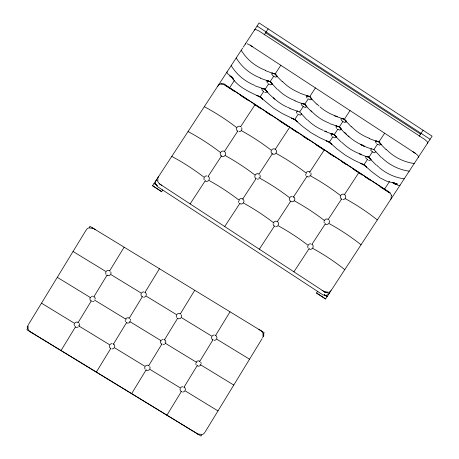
<?xml version="1.0" encoding="UTF-8"?>
<svg xmlns="http://www.w3.org/2000/svg" width="459" height="459" viewBox="0 0 459 459"><rect width="100%" height="100%" fill="white"/><g stroke="black" fill="none" stroke-linecap="round" stroke-linejoin="round"><path stroke-width="0.69" d="M27.299 328.661L27.311 326.137M28.068 328.437L28.074 326.315M262.978 336.074L262.984 333.945M263.741 336.252L263.753 333.722M157.833 180.794L157.89 178.7M391.183 197.651L391.24 195.557M227.119 71.828L226.918 72.539L227.595 73.698L231.973 77.078M418.292 157.305L418.493 156.594L417.816 155.435L416.061 153.885M427.461 143.294L427.662 142.583L426.985 141.418L424.793 139.484L259.002 30.988L256.351 29.76L255.015 29.605L254.441 30.07M79.109 326.131L79.505 324.788L79.172 323.429M90.274 297.466L89.878 298.809L90.205 300.169L91.169 301.179M160.868 340.555L160.472 341.898L160.799 343.257L161.769 344.273M165.481 343.372L165.877 342.03L165.55 340.67L164.58 339.66M220.584 152.405L220.159 153.713L220.452 155.067L221.393 156.106L222.718 156.548L224.078 156.278L225.105 155.366M225.249 155.148L225.673 153.84L225.375 152.486L224.44 151.447L223.114 151.005L221.754 151.275L220.727 152.187M236.85 127.545L236.425 128.853L236.724 130.207L237.659 131.245M241.514 130.287L241.939 128.979L241.641 127.625M243.586 202.648L244.01 201.34L243.712 199.986L242.777 198.948L241.451 198.506L240.091 198.776L239.064 199.688M255.187 175.051L254.762 176.354L255.061 177.708L255.996 178.746M259.851 177.788L260.276 176.48L259.978 175.126M276.117 152.933L276.542 151.625L276.243 150.271L275.308 149.232L273.983 148.791L272.623 149.06L271.596 149.973L271.028 151.499L271.326 152.853L272.262 153.891L273.587 154.333L274.947 154.063L275.974 153.151M294.454 200.434L294.879 199.126L294.58 197.772L293.645 196.733M310.72 175.573L311.145 174.271L310.852 172.917M312.797 247.935L313.216 246.626L312.923 245.272L311.982 244.234M340.658 195.482L340.234 196.785L340.532 198.139L341.467 199.177M345.329 198.219L345.747 196.911L345.455 195.557L344.514 194.524L343.189 194.077L341.835 194.346L340.802 195.259M27.695 326.223L28.458 324.645M262.588 337.738L263.357 336.16M156.708 179.423L155.647 181.454L155.584 183.743L157.253 186.474L323.05 294.965L326.217 295.407L328.294 294.431L329.728 292.641M157.512 178.597L158.579 176.566M390.758 199.275L391.561 197.754M28.716 324.123L85.844 230.533L87.244 228.662L88.794 227.859M27.609 328.529L26.88 329.728L30.34 331.84M89.241 227.561L89.987 226.333L264.172 332.655L263.426 333.882M61.024 350.567L75.62 326.659M77.984 322.786L91.398 300.806M93.762 296.939L107.177 274.958M109.535 271.091L124.137 247.177M96.321 372.117L110.917 348.203M113.281 344.33L126.695 322.356M129.059 318.483L142.474 296.508M144.837 292.635L159.434 268.722M131.618 393.661L146.214 369.747M148.578 365.88L161.993 343.9M164.356 340.033L177.771 318.053M180.135 314.18L194.731 290.266M166.915 415.206L181.512 391.298M183.875 387.425L197.29 365.444M199.654 361.577L213.068 339.597M215.432 335.73L230.028 311.816M201.794 434.851L201.059 436.05L197.599 433.939M205.207 431.85L262.026 338.765M242.662 48.069L152.549 185.775L161.597 191.696L162.796 189.871M243.276 47.134L259.1 22.95L432.12 136.174L415.137 162.125M229.701 87.623L234.52 80.262M264.212 34.884L268.148 28.871M262.485 88.375L261.859 89.993L263.592 91.616M272.508 73.05L271.883 74.668L273.621 76.292L275.802 77.227L277.035 76.01M190.101 203.922L205.299 180.691M208.093 176.428L221.565 155.831M224.359 151.568L237.837 130.976M240.625 126.713L255.164 104.491M392.835 182.343L396.714 184.432L393.575 182.883L397.075 184.243L393.719 183.049L397.253 183.961L386.656 181.156L380.086 177.926L371.744 171.7L363.958 164.815L360.803 163.387L363.884 164.924L366.529 167.133L363.958 164.815L354.532 160.438L345.484 155.28L337.141 149.055L329.35 142.17L319.923 137.792L310.881 132.64L302.533 126.414L294.747 119.529L291.591 118.101L294.678 119.638L297.323 121.847L294.747 119.529L282.245 113.539L273.415 108.026L260.075 96.992L263.621 91.57M274.821 99.242L269.634 94.56L265.084 89.327L268.635 83.905M277.196 89.293L270.099 81.668L273.65 76.246M282.21 81.633L277.311 76.659L275.193 73.882L271.78 73.027L275.113 74.008L280.828 65.276M267.006 91.33L266.3 92.408L264.78 92.265M272.021 83.67L270.787 84.892L268.607 83.951M302.102 103.355L301.477 104.973L303.21 106.597L305.39 107.538L306.623 106.316M307.117 95.69L306.411 96.769L307.151 98.1M224.703 226.568L239.908 203.337M242.696 199.068L256.174 178.476M258.962 174.213L272.439 153.622M275.228 149.353L289.767 127.137M294.678 119.638L298.224 114.211L300.381 115.198L301.609 113.975L301.529 113.436M306.784 119.598L299.693 111.973L303.238 106.551M294.879 100.865L301.391 103.361L304.787 104.187L306.939 106.976L304.707 104.313L308.253 98.892L310.404 99.873L311.638 98.651M299.893 93.2L309.716 96.648L315.431 87.921M331.691 133.661L330.985 134.739L331.731 136.071M336.705 125.995L335.999 127.074L336.745 128.411M259.306 249.214L274.511 225.977M277.299 221.714L290.776 201.122M293.209 197.399L307.042 176.262M309.475 172.544L324.37 149.783M329.281 142.279L326.2 140.741L329.35 142.17L331.903 144.505L329.281 142.279L332.827 136.857M341.387 142.244L336.493 137.27L334.376 134.493L330.962 133.638L334.295 134.619L337.841 129.197M329.482 123.505L339.31 126.954L342.856 121.532M334.496 115.846L344.325 119.294L350.033 110.562M336.212 136.621L334.984 137.843L332.798 136.902M341.226 128.956L339.999 130.178L337.813 129.243M366.293 156.307L365.668 157.925L367.407 159.548M371.308 148.641L370.683 150.259L372.415 151.883L374.601 152.824L375.835 151.602M293.909 271.854L309.114 248.623M311.902 244.36L325.379 223.768M328.168 219.5L341.645 198.908M344.439 194.645L358.978 172.429M363.884 164.924L367.435 159.502M368.898 157.265L365.565 156.284L368.979 157.139L371.13 159.927L368.898 157.265L372.45 151.837M360.929 144.648L367.303 147.528L373.913 149.6L377.459 144.178M378.927 141.94L381.159 144.602L379.008 141.814L375.594 140.959L378.927 141.94L384.636 133.208M370.82 159.267L370.115 160.34L368.594 160.197M380.844 143.942L379.616 145.164L377.43 144.224M317.72 291.253L316.526 293.077L325.569 298.998L331.421 290.059M384.395 189.355L389.502 181.552M419.136 136.266L423.078 130.253M331.599 289.784L390.494 199.785M390.729 199.424L414.925 162.457M204.857 432.321L203.807 433.721L202.258 434.53M217.474 86.562L218.909 84.777L220.986 83.802M330.882 290.679L330.164 291.574L328.61 292.308M125.571 319.011L126.581 318.047L127.941 317.72L129.283 318.11M130.184 321.828L129.168 322.792L127.809 323.119L126.466 322.729M196.165 362.105L197.181 361.135L198.54 360.808L199.883 361.204M200.778 364.922L199.768 365.886L198.408 366.213L197.066 365.817M236.993 127.327L238.02 126.414L239.38 126.145L240.705 126.586M241.371 130.505L240.344 131.417L238.984 131.687M255.33 174.827L256.357 173.915L257.717 173.645L259.042 174.093M243.442 202.867L242.415 203.779L241.055 204.048L239.73 203.607M306.199 172.618L307.226 171.706L308.586 171.436L309.911 171.878M294.311 200.652L293.284 201.564L291.924 201.834L290.599 201.392L289.663 200.353L289.365 198.999L289.933 197.473L290.96 196.561L292.32 196.291M273.667 222.328L274.694 221.422L276.054 221.152L277.379 221.594L278.315 222.626L278.613 223.981L278.045 225.512L277.018 226.419L275.658 226.694M345.185 198.437L344.152 199.349L342.793 199.619M324.536 220.119L325.569 219.207L326.923 218.937L328.248 219.379M312.648 248.153L311.621 249.065L310.261 249.335L308.936 248.893M245.272 44.087L245.84 43.616M400.139 185.046L399.565 185.516L398.228 185.361L395.578 184.128M268.022 80.566L266.794 81.788L267.534 83.119M297.616 110.871L296.382 112.094L297.122 113.425M342.248 118.192L341.014 119.415L341.094 119.954L342.827 121.578L345.007 122.519L346.241 121.296L346.161 120.757M376.85 140.838L375.617 142.06L376.363 143.392M91.284 296.503L92.643 296.17M92.511 301.574L93.871 301.247M143.719 291.867L142.359 292.199L141.349 293.163L140.953 294.506L141.28 295.866L142.244 296.875M143.587 297.271L144.946 296.944L145.962 295.98L146.358 294.638L146.025 293.278L145.061 292.263M78.093 327.095L76.733 327.422L75.391 327.026M112.162 343.567L110.803 343.894L109.793 344.858L109.397 346.201L109.724 347.561L110.688 348.576M112.03 348.972L113.39 348.639L114.406 347.675L114.802 346.333L114.475 344.973L113.505 343.963M161.884 339.591L163.243 339.264M163.111 344.669L164.471 344.336M214.319 334.961L212.959 335.288L211.943 336.258L211.547 337.594L211.88 338.954L212.844 339.97M214.187 340.366L215.546 340.039L216.556 339.069L216.952 337.726L216.625 336.367L215.661 335.357M182.762 386.656L181.403 386.989L180.387 387.953L179.991 389.295L180.324 390.655L181.288 391.665M182.63 392.061L183.99 391.734L185 390.77L185.396 389.427L185.069 388.067L184.105 387.052M206.848 175.86L205.489 176.13L204.462 177.042L203.894 178.568L204.186 179.922M257.321 179.188L258.681 178.918M309.55 176.709L308.19 176.979L306.864 176.531M310.657 243.792L309.297 244.062L308.27 244.974L307.702 246.5L308 247.854M89.385 227.98L92.379 228.278M198.672 434.105L201.667 434.403M220.922 83.412L224.29 83.877M221.054 84.186L224.021 84.599L234.79 91.645M325.052 291.752L328.024 292.159M322.166 290.346L324.92 292.113L326.188 292.285M324.788 292.469L328.156 292.94M270.099 81.668L260.276 78.219M265.084 89.327L255.261 85.885M304.707 104.313L301.368 103.332L304.787 104.187L306.905 106.964L311.799 111.939M299.693 111.973L289.864 108.525M109.764 270.718L108.422 270.322L107.062 270.649L106.046 271.619L105.656 272.962L105.983 274.321M106.947 275.331L108.29 275.727L109.649 275.4L110.665 274.43L111.061 273.094L110.728 271.728M180.358 313.813L179.016 313.417L177.656 313.744L176.646 314.708L176.25 316.05L176.577 317.41M177.547 318.426L178.884 318.821L180.244 318.489L181.259 317.525L181.655 316.182L181.328 314.822M78.208 322.413L76.865 322.017L75.505 322.35L74.496 323.314L74.1 324.656L74.427 326.016M148.808 365.507L147.465 365.112L146.105 365.439L145.09 366.402L144.694 367.745L145.021 369.105M145.991 370.12L147.333 370.516L148.693 370.189L149.703 369.22L150.099 367.877L149.772 366.517M205.127 180.961L206.452 181.403L207.812 181.133L208.839 180.221L209.407 178.694L209.109 177.34L208.174 176.302M325.201 224.038L326.527 224.48L327.887 224.21L328.919 223.298L329.482 221.772L329.189 220.418M265.285 70.56L271.803 73.05L275.193 73.882L277.311 76.659L275.113 74.008M369.099 138.492L375.617 140.988L379.008 141.814L381.125 144.591L386.019 149.565M324.467 131.171L330.985 133.667L334.376 134.493L336.493 137.27L334.295 134.619M359.07 153.817L365.588 156.307L368.979 157.139L371.096 159.916L375.99 164.89M247.177 43.771L249.3 44.758M260.075 96.992C249.541 91.938 237.854 87.227 231.434 76.814L233.78 79.78L231.445 76.911M92.506 227.905L95.311 229.586M73.056 251.48L105.576 271.326M111.135 274.723L140.873 292.876M146.432 296.267L176.176 314.421M181.73 317.812L211.473 335.965M217.027 339.362L249.547 359.208M57.277 277.328L90.911 297.857M94.244 299.893L126.208 319.401M129.541 321.438L161.505 340.945M164.844 342.982L196.808 362.495M200.141 364.526L233.769 385.055M41.499 303.175L74.019 323.027M78.466 325.741L109.322 344.571M114.876 347.962L144.619 366.116M150.173 369.512L179.917 387.666M185.476 391.057L217.991 410.908M27.683 328.552L29.428 331.249L198.546 434.478L190.709 429.733M31.493 332.546L32.646 333.251M32.761 333.32L190.152 429.389M258.847 329.407L261.624 331.14L263.368 333.836M29.428 331.249L32.199 332.976M224.703 84.594L387.23 190.915L389.949 192.734L391.619 195.459M252.57 46.789L249.828 45.005L415.624 153.495L412.893 151.699M257.08 26.043L430.1 139.266M265.606 32.761L420.53 134.137M231.583 76.814L232.776 77.594M229.546 75.924L233.138 78.277M392.416 182.504L395.411 184.466M224.755 84.628L389.949 192.734M240.172 95.168L247.946 100.251M253.328 103.774L261.102 108.863M265.285 111.6L270.667 115.123M279.038 120.602L288.011 126.472M291 128.428L296.979 132.341M302.963 136.254L307.742 139.387M316.119 144.866L325.087 150.736M328.076 152.692L334.054 156.605M341.232 161.298L346.017 164.431M353.195 169.124L362.162 174.994M365.152 176.956L366.948 178.126M368.141 178.912L369.937 180.083M380.104 186.738L389.674 192.998M324.92 292.113L159.124 183.617L161.843 185.436M154.132 183.365L156.961 185.212M327.152 296.583L324.324 294.735L327.112 296.646M154.092 183.422L157.483 185.643M152.6 185.7L161.648 191.621M316.572 293.003L325.62 298.924M270.208 81.507L271.275 82.339M349.041 136.868L343.854 132.186L339.31 126.954M351.416 126.919L344.325 119.294M381.004 157.225L373.913 149.6M316.813 104.273L311.919 99.305L309.802 96.522L306.382 95.667L309.802 96.522L311.954 99.31L309.716 96.648M93.986 296.566L94.95 297.581L95.283 298.941M274.333 226.247L273.398 225.214L273.099 223.86M157.454 180.892L158.791 183.072M200.847 362.22L201.174 363.58M195.769 363.448L196.102 364.807M130.247 319.125L130.58 320.485M125.175 320.353L125.502 321.713M323.968 221.645L324.266 222.999M305.631 174.145L305.929 175.499M238.496 201.214L238.795 202.568M254.808 85.397A46.37 44.202 33.2 0 1 231.181 65.62M337.405 116.54A46.37 44.202 33.2 0 1 335.38 115.863M334.709 115.616A46.37 44.202 33.2 0 1 320.049 106.918M318.982 105.972A46.37 44.202 33.2 0 1 316.934 103.986M329.028 123.023A46.37 44.202 33.2 0 1 310.944 110.613M326.699 131.647A46.37 44.202 33.2 0 1 324.685 130.941M323.354 130.419A46.37 44.202 33.2 0 1 307.41 119.816M361.302 154.293A46.37 44.202 33.2 0 1 359.288 153.587M358.622 153.329A46.37 44.202 33.2 0 1 342.012 142.462M299.44 92.718A46.37 44.202 33.2 0 1 282.331 81.341M369.311 138.262A46.37 44.202 33.2 0 1 351.542 126.632M362.317 145.13A46.37 44.202 33.2 0 1 348.048 135.795M346.528 134.292A46.37 44.202 33.2 0 1 344.6 132.192M295.091 100.636A46.37 44.202 33.2 0 1 277.815 89.511M404.201 178.838A46.37 44.202 33.2 0 1 379.232 167.535M378.692 167.065A46.37 44.202 33.2 0 1 376.615 165.108M265.503 70.33A46.37 44.202 33.2 0 1 241.21 50.295M409.216 171.178A46.37 44.202 33.2 0 1 381.63 157.443M414.23 163.513A46.37 44.202 33.2 0 1 386.145 149.273M260.488 77.99A46.37 44.202 33.2 0 1 236.196 57.954M290.077 108.295A46.37 44.202 33.2 0 1 287.437 107.217M286.789 106.924A46.37 44.202 33.2 0 1 273.312 97.675M171.764 156.421A46.37 9.008 33.2 0 1 203.796 177.042M276.381 153.541A46.37 9.008 33.2 0 1 306.578 173.427M309.825 175.556A46.37 9.008 33.2 0 1 340.142 195.264M258.956 177.765A46.37 9.008 33.2 0 1 289.273 197.473M243.849 203.257A46.37 9.008 33.2 0 1 274.046 223.143M209.247 180.611A46.37 9.008 33.2 0 1 239.443 200.503M278.452 225.897A46.37 9.008 33.2 0 1 307.61 244.98M241.778 130.895A46.37 9.008 33.2 0 1 270.93 149.973M294.718 201.042A46.37 9.008 33.2 0 1 324.915 220.928M225.512 155.75A46.37 9.008 33.2 0 1 254.665 174.833M313.055 248.543A46.37 9.008 33.2 0 1 344.778 269.645M204.295 106.706A46.37 9.008 33.2 0 1 236.328 127.332M329.321 223.688A46.37 9.008 33.2 0 1 361.049 244.785M345.587 198.827A46.37 9.008 33.2 0 1 377.315 219.93M188.029 131.567A46.37 9.008 33.2 0 1 220.062 152.187M269.502 81.375L266.788 80.715L269.502 81.369M265.17 89.207L261.773 88.375L265.17 89.207L267.322 91.995L265.17 89.207M343.728 119.001L341.014 118.342L343.722 118.996M339.39 126.833L335.999 126.001L339.39 126.833L341.542 129.616L339.39 126.833M260.144 96.883L256.988 95.478L260.144 96.883L262.714 99.201L260.144 96.883M364.13 146.157L360.946 144.562L364.085 146.151M346.556 121.956L344.405 119.168L346.522 121.945M272.336 84.33L270.185 81.541L272.302 84.318"/></g></svg>
